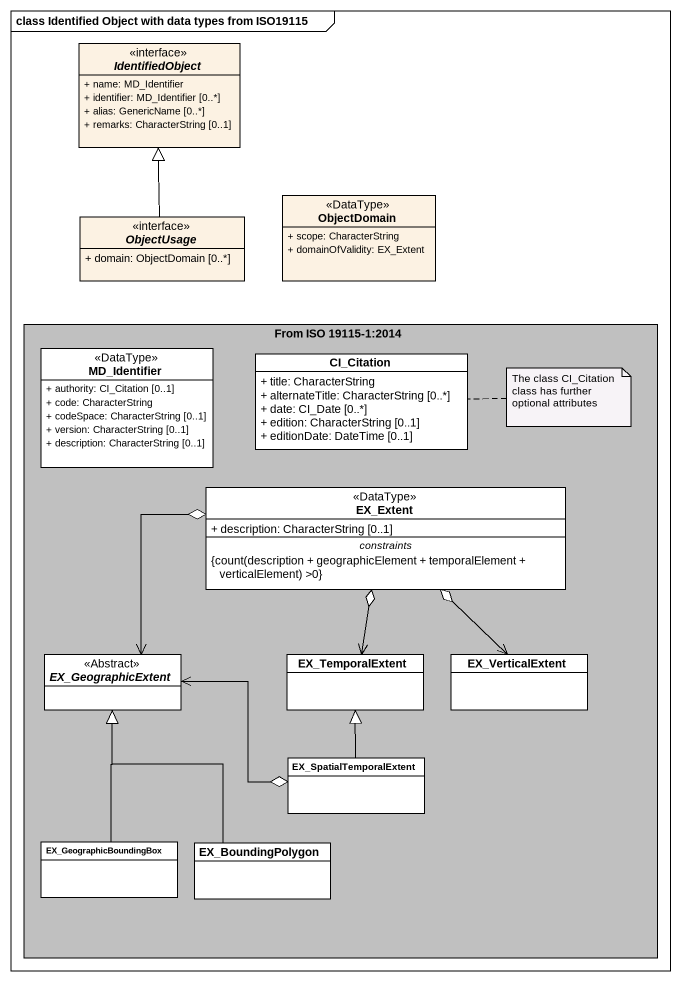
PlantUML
@startuml
mainframe class Identified Object with data types from ISO19115
hide circle
hide empty members
skinparam classAttributeIconSize 0
abstract class IdentifiedObject <<interface>> {
  + name: MD_Identifier
  + identifier: MD_Identifier [0..*]
  + alias: GenericName [0..*]
  + remarks: CharacterString [0..1]
}
abstract class ObjectUsage <<interface>> {
  + domain: ObjectDomain [0..*]
}
class ObjectDomain <<DataType>> {
  + scope: CharacterString
  + domainOfValidity: EX_Extent
}
rectangle "From ISO 19115-1:2014" as From_ISO_19115_1_2014 #C0C0C0 {
  class MD_Identifier <<DataType>> #FFFFFF {
    + authority: CI_Citation [0..1]
    + code: CharacterString
    + codeSpace: CharacterString [0..1]
    + version: CharacterString [0..1]
    + description: CharacterString [0..1]
  }
  class CI_Citation #FFFFFF {
    + title: CharacterString
    + alternateTitle: CharacterString [0..*]
    + date: CI_Date [0..*]
    + edition: CharacterString [0..1]
    + editionDate: DateTime [0..1]
  }
  class EX_Extent <<DataType>> #FFFFFF {
    + description: CharacterString [0..1]
    -- constraints --
    {field} {count(description + geographicElement + temporalElement + verticalElement) >0}
  }
  abstract class EX_GeographicExtent <<Abstract>> #FFFFFF
  class EX_TemporalExtent #FFFFFF
  class EX_VerticalExtent #FFFFFF
  class EX_SpatialTemporalExtent #FFFFFF
  class EX_GeographicBoundingBox #FFFFFF
  class EX_BoundingPolygon #FFFFFF
}
ObjectUsage -up-|> IdentifiedObject
EX_GeographicExtent <-right-o EX_Extent
EX_GeographicExtent <-right-o EX_SpatialTemporalExtent
EX_TemporalExtent <-up-o EX_Extent
EX_VerticalExtent <-up-o EX_Extent
EX_SpatialTemporalExtent -up-|> EX_TemporalExtent
EX_GeographicBoundingBox -up-|> EX_GeographicExtent
EX_BoundingPolygon -up-|> EX_GeographicExtent
note right of CI_Citation : The class CI_Citation class has further optional attributes
@enduml
